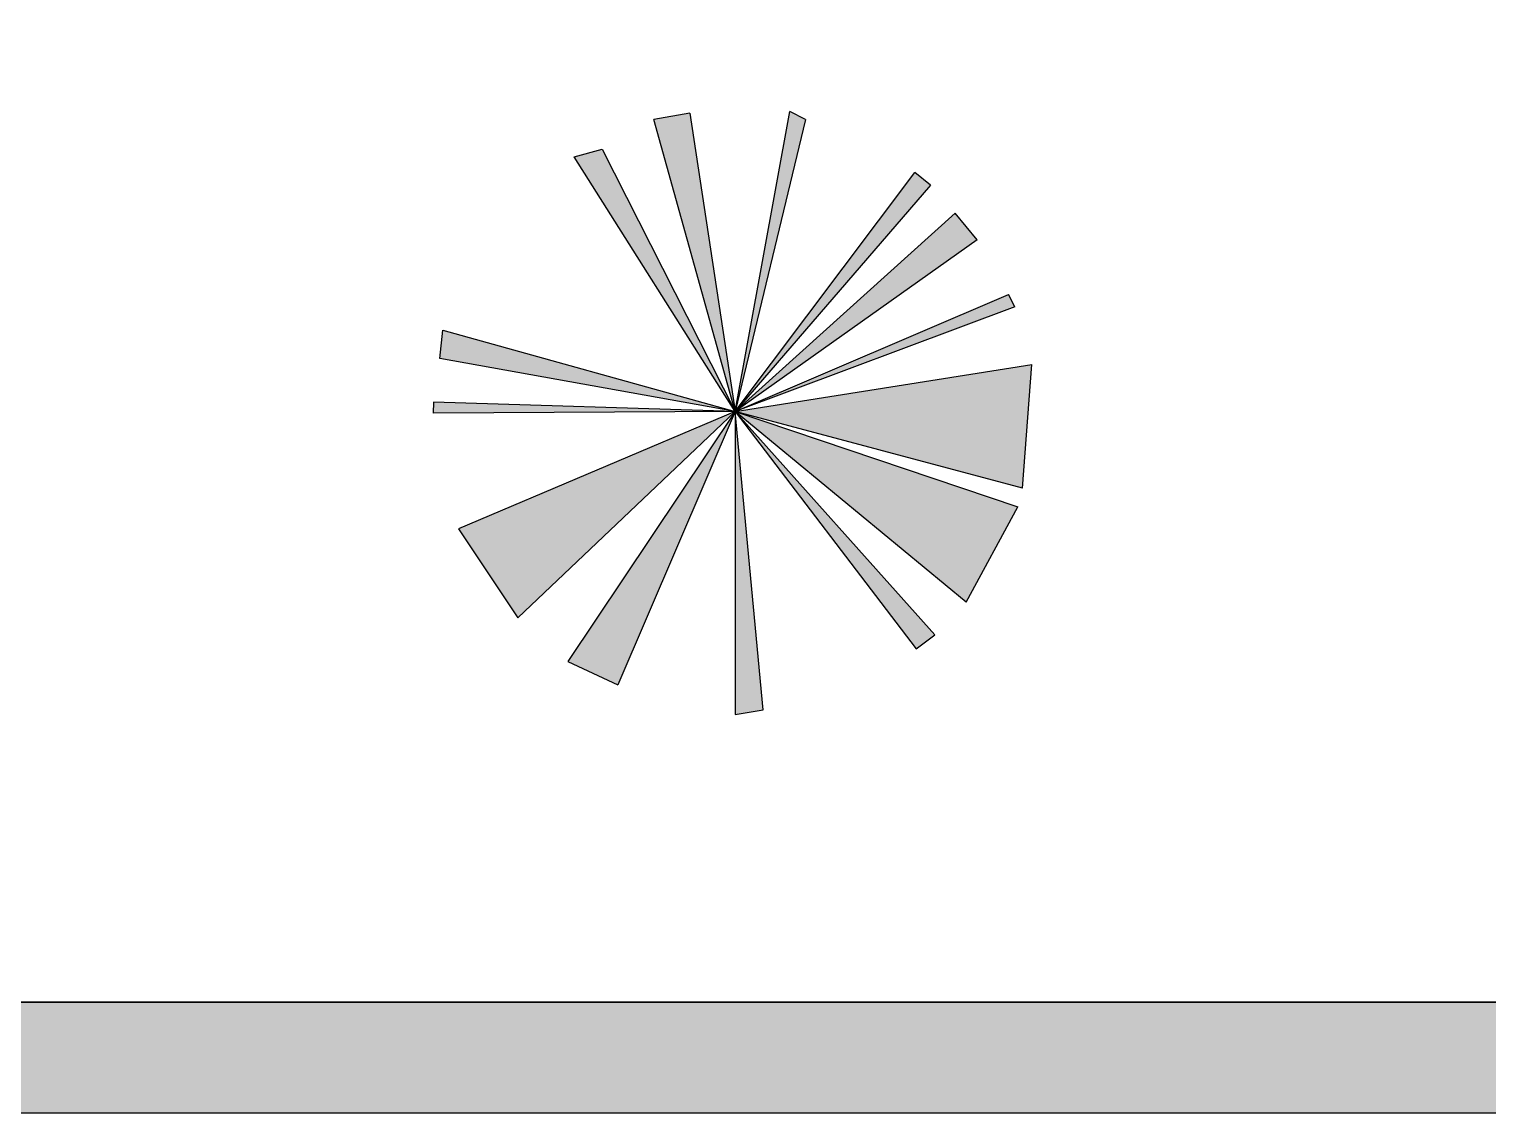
# Model space of a CAD drawing. Header units: millimetres. Extents: x 11966 to 133335, y 1756 to 88592.
# Drawn here: x 28982 to 45998, y 1756 to 14397 of the extents above; entities that cross this region are included whole.
import ezdxf

# ---------------------------------------------------------------- set-up
doc = ezdxf.new("R2010")
doc.units = ezdxf.units.MM
doc.layers.add('www.cad-blocks.net', color=7, linetype='Continuous')

# ---------------------------------------------------------------- blocks, each defined once
blk = doc.blocks.new('A$C47C532D1')
h = blk.add_hatch(color=106)
h.set_gradient(color1=(15, 138, 17), color2=(46, 92, 10), tint=1, name='HEMISPHERICAL')
h.paths.add_polyline_path([(3.517, 3.535), (6.214, 1.312), (6.815, 2.424)])
h.paths.add_polyline_path([(3.517, 3.535), (6.87, 2.642), (6.979, 4.082)])
h.paths.add_polyline_path([(3.517, 3.535), (6.341, 5.539), (6.086, 5.849)])
h.paths.add_polyline_path([(3.517, 3.535), (6.779, 4.756), (6.706, 4.902)])
h.paths.add_polyline_path([(3.517, 3.535), (5.795, 6.177), (5.612, 6.323)])
h.paths.add_polyline_path([(4.155, 7.034), (3.517, 3.535), (4.337, 6.943)])
h.paths.add_polyline_path([(2.569, 6.943), (3.517, 3.535), (2.988, 7.015)])
h.paths.add_polyline_path([(1.968, 6.596), (1.64, 6.505), (3.517, 3.535)])
h.paths.add_polyline_path([(0.109, 4.483), (0.073, 4.155), (3.517, 3.535)])
h.paths.add_polyline_path([(0.004, 3.644), (0, 3.517), (3.517, 3.535)])
h.paths.add_polyline_path([(0.292, 2.168), (0.984, 1.13), (3.517, 3.535)])
h.paths.add_polyline_path([(1.567, 0.62), (2.15, 0.346), (3.517, 3.535)])
h.paths.add_polyline_path([(3.517, 3.535), (3.517, 0), (3.845, 0.055)])
h.paths.add_polyline_path([(3.517, 3.535), (5.631, 0.765), (5.849, 0.929)])
for p, q in [((2.988, 7.015), (2.569, 6.943)), ((4.337, 6.943), (4.155, 7.034)), ((1.64, 6.505), (1.968, 6.596)), ((5.795, 6.177), (5.612, 6.323)), ((6.341, 5.539), (6.086, 5.849)), ((6.779, 4.756), (6.706, 4.902)), ((0.073, 4.155), (0.109, 4.483)), ((6.87, 2.642), (6.979, 4.082)), ((0, 3.517), (0.004, 3.644)), ((6.214, 1.312), (6.815, 2.424)), ((0.292, 2.168), (0.984, 1.13)), ((5.631, 0.765), (5.849, 0.929)), ((1.567, 0.62), (2.15, 0.346)), ((3.517, 0), (3.845, 0.055))]:
    blk.add_line(p, q)
at = {"linetype": 'Continuous'}
for p, q in [((2.988, 7.015), (3.517, 3.535)), ((3.517, 3.535), (4.155, 7.034)), ((3.517, 3.535), (2.569, 6.943)), ((4.337, 6.943), (3.517, 3.535)), ((3.517, 3.535), (1.64, 6.505)), ((1.968, 6.596), (3.517, 3.535)), ((3.517, 3.535), (5.612, 6.323)), ((5.795, 6.177), (3.517, 3.535)), ((3.517, 3.535), (6.086, 5.849)), ((6.341, 5.539), (3.517, 3.535)), ((3.517, 3.535), (6.706, 4.902)), ((6.779, 4.756), (3.517, 3.535)), ((0.109, 4.483), (3.517, 3.535)), ((3.517, 3.535), (0.073, 4.155)), ((3.517, 3.535), (6.979, 4.082)), ((3.517, 3.535), (0, 3.644)), ((3.517, 3.535), (0, 3.517)), ((3.517, 3.535), (0.292, 2.168)), ((3.517, 3.535), (0.984, 1.13)), ((3.517, 3.535), (1.567, 0.62)), ((3.517, 3.535), (2.15, 0.346)), ((3.517, 3.535), (5.631, 0.765)), ((3.517, 3.535), (5.849, 0.929)), ((6.214, 1.312), (3.517, 3.535)), ((6.87, 2.642), (3.517, 3.535)), ((3.517, 3.535), (6.815, 2.424)), ((3.517, 3.535), (3.517, 0)), ((3.845, 0.055), (3.517, 3.535))]:
    blk.add_line(p, q, dxfattribs=at)
blk = doc.blocks.new('FORMAT')
at = {"layer": 'www.cad-blocks.net', "true_color": 0x546d8e}
h = blk.add_hatch(color=155, dxfattribs=at)
h.set_gradient(color1=(68, 68, 68), color2=(84, 109, 142), tint=1)
h.paths.add_polyline_path([(19424, 3048), (19424, 1756), (133335, 1756), (133335, 3048)])
at = {"layer": 'www.cad-blocks.net', "color": 155, "true_color": 0x546d8e}
for p, q in [((19424, 3048), (133335, 3048)), ((19424, 3048), (133335, 3048)), ((19424, 1756), (133335, 1756))]:
    blk.add_line(p, q, dxfattribs=at)
blk.add_lwpolyline([(19424, 86496), (133335, 86496), (133335, 3048), (19424, 3048)], close=True, dxfattribs=at)

msp = doc.modelspace()

# ---------------------------------------------------------------- block references
at = {"xscale": 1000, "yscale": 1000, "zscale": 1000}
msp.add_blockref('A$C47C532D1', (33700, 6402), dxfattribs=at)
at = {"layer": 'www.cad-blocks.net'}
msp.add_blockref('FORMAT', (0, 0), dxfattribs=at)

doc.saveas('drawing.dxf')
